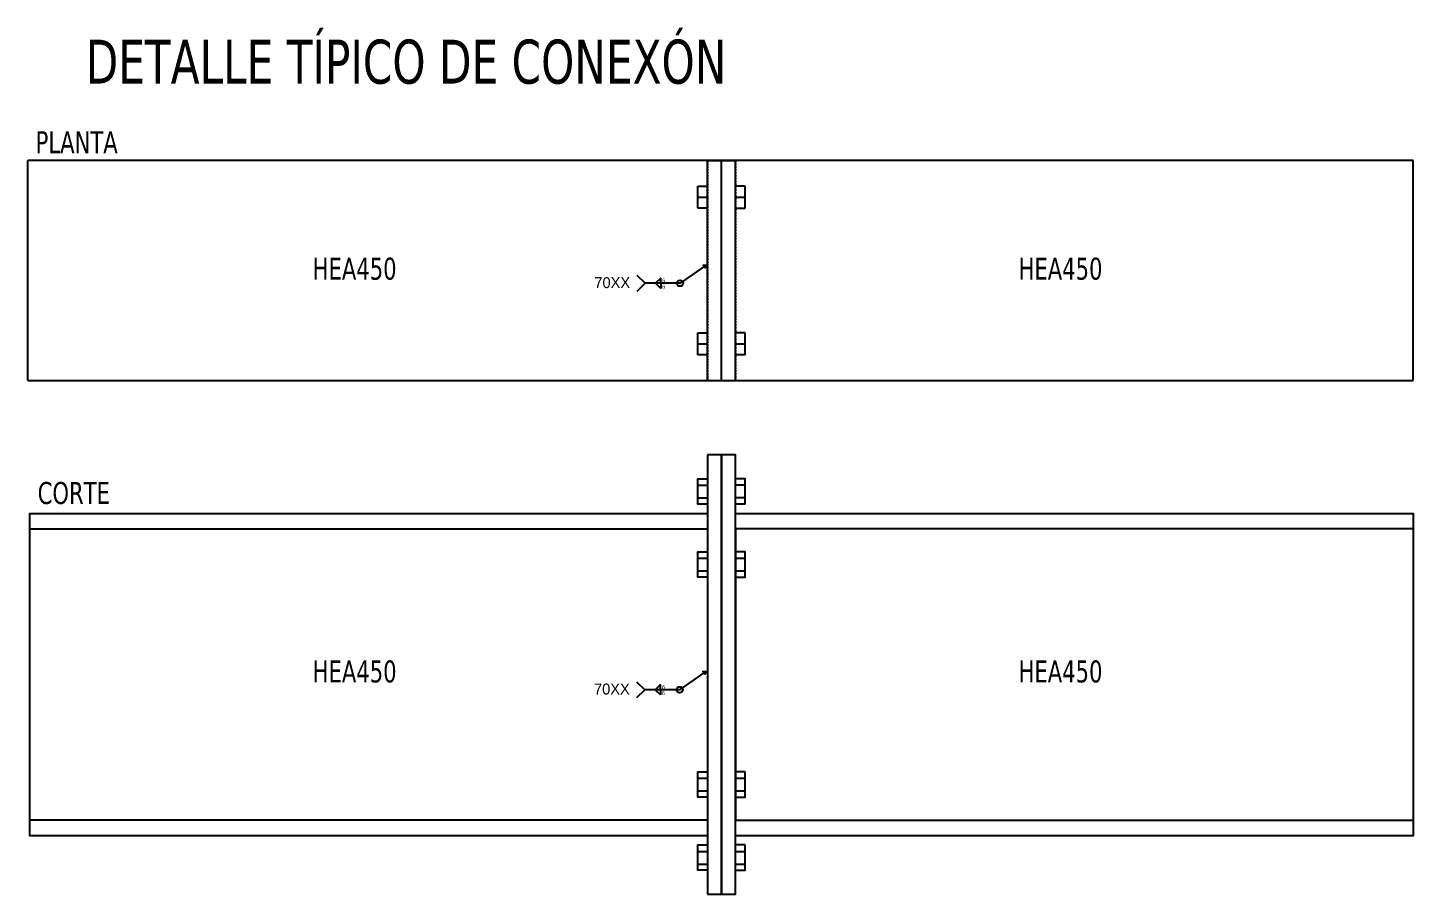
# Model space of a CAD drawing. Header units: millimetres. Extents: x -3396 to 88005, y -21236 to 35080.
# Drawn here: x 5581 to 7472, y -16338 to -15155 of the extents above; entities that cross this region are included whole.
import ezdxf
from ezdxf.enums import TextEntityAlignment as Align

# ---------------------------------------------------------------- set-up
doc = ezdxf.new("R2010")
doc.units = ezdxf.units.MM
doc.linetypes.add('DXK_LINE_DOT2', pattern=[3.9198, 1.9599, -1.9599])
doc.layers.add('TITULO', color=3, linetype='Continuous')
doc.styles.add('ROMANS', font='DINGRAFO.SHX')
doc.styles.add('VERDANA', font='verdana.ttf')

# ---------------------------------------------------------------- blocks, each defined once
blk = doc.blocks.new('SOLDADURA FILETE ALREDEDOR')
h = blk.add_hatch(color=256)
h.dxf.hatch_style = 1
h.paths.add_polyline_path([(5063.7, 3679), (5060.1, 3684.2), (5066.4, 3684.8)])
for p, q in [((5061.9, 3681.6), (5015.5, 3649.2)), ((5015.5, 3649.2), (4948.3, 3649.2)), ((4978.7, 3659.2), (4968.7, 3649.2)), ((4978.7, 3639.2), (4968.7, 3649.2)), ((4978.7, 3649.2), (4978.7, 3659.2)), ((4978.7, 3649.2), (4978.7, 3639.2))]:
    blk.add_line(p, q)
blk.add_lwpolyline([(5066.4, 3684.8), (5063.7, 3679), (5060.1, 3684.2)], close=True)
blk.add_lwpolyline([(4933.5, 3634.4), (4948.3, 3649.2), (4933.5, 3664)])
blk.add_circle((5015.5, 3649.2), 5.81)
at = {"layer": 'TITULO', "style": 'ROMANS'}
for s, height, p in [('70XX', 21, (4851, 3640)), ('6', 7.5, (4981.3, 3650.6)), ('6', 7.5, (4981.3, 3639))]:
    blk.add_text(s, height=height, dxfattribs=at).set_placement(p)

msp = doc.modelspace()

# ---------------------------------------------------------------- linework, layer by layer
at = {"color": 2, "linetype": 'Continuous'}
for p, q in [((7472, -15336.7), (5581.3, -15336.7)), ((6509, -15636.7), (6509, -15336.7)), ((6509, -15336.7), (6528, -15336.7)), ((6528, -15636.7), (6528, -15336.7)), ((6528, -15636.7), (6528, -15336.7)), ((6528, -15336.7), (6547, -15336.7)), ((6547, -15636.7), (6547, -15336.7)), ((7472, -15636.7), (7472, -15336.7)), ((5581.3, -15636.7), (7472, -15636.7)), ((6509, -15636.7), (6528, -15636.7)), ((6528, -15636.7), (6547, -15636.7)), ((6509, -15738.2), (6509, -16338.2)), ((6528, -15738.2), (6509, -15738.2)), ((6528, -16338.2), (6528, -15738.2)), ((6509, -16338.2), (6528, -16338.2))]:
    msp.add_line(p, q, dxfattribs=at)
at = {"color": 7, "linetype": 'DXK_LINE_DOT2'}
for p, q in [((6509, -15336.7), (6509, -15636.7)), ((6547, -15336.7), (6547, -15636.7))]:
    msp.add_line(p, q, dxfattribs=at)
at = {"color": 7, "linetype": 'Continuous'}
for p, q in [((6495.8, -15371.7), (6509, -15371.7)), ((6495.8, -15401.7), (6495.8, -15371.7)), ((6495.8, -15386.7), (6509, -15386.7)), ((6560.2, -15371.7), (6547, -15371.7)), ((6547, -15386.7), (6560.2, -15386.7)), ((6560.2, -15401.7), (6560.2, -15371.7)), ((6509, -15401.7), (6495.8, -15401.7)), ((6547, -15401.7), (6560.2, -15401.7)), ((6495.8, -15571.7), (6509, -15571.7)), ((6495.8, -15601.7), (6495.8, -15571.7)), ((6560.2, -15571.7), (6547, -15571.7)), ((6560.2, -15601.7), (6560.2, -15571.7)), ((6495.8, -15586.7), (6509, -15586.7)), ((6547, -15586.7), (6560.2, -15586.7)), ((6509, -15601.7), (6495.8, -15601.7)), ((6560.2, -15601.7), (6547, -15601.7)), ((6495.8, -15779.6), (6509, -15779.6)), ((6560.2, -15779.6), (6547, -15779.6)), ((6495.8, -15796.9), (6509, -15796.9)), ((6560.2, -15796.9), (6547, -15796.9)), ((6560.2, -15805.5), (6547, -15805.5)), ((6495.8, -15879.6), (6509, -15879.6)), ((6547, -15879.6), (6560.2, -15879.6)), ((6495.8, -15896.9), (6509, -15896.9)), ((6547, -15896.9), (6560.2, -15896.9)), ((6495.8, -16179.6), (6509, -16179.6)), ((6560.2, -16170.9), (6547, -16170.9)), ((6547, -16179.6), (6560.2, -16179.6)), ((6495.8, -16196.9), (6509, -16196.9)), ((6547, -16196.9), (6560.2, -16196.9)), ((6560.2, -16270.9), (6547, -16270.9)), ((6495.8, -16279.6), (6509, -16279.6)), ((6495.8, -16296.9), (6509, -16296.9)), ((6547, -16279.6), (6560.2, -16279.6)), ((6547, -16296.9), (6560.2, -16296.9))]:
    msp.add_line(p, q, dxfattribs=at)
at = {"color": 2, "linetype": 'Continuous'}
for points in [[(5581.3, -15636.7), (5581.3, -15636.7), (5581.3, -15336.7)], [(6509, -16237.2), (6509, -16258.2), (5584.1, -16258.2), (5584.1, -15818.2), (6509, -15818.2), (6509, -15839.2)], [(6547, -15839.2), (6547, -15818.2), (7472, -15818.2), (7472, -16258.2), (6547, -16258.2), (6547, -16237.2)], [(5584.1, -15839.2), (6509, -15839.2), (6509, -16237.2), (5584.1, -16237.2)], [(7472, -15839.2), (6547, -15839.2), (6547, -16237.2), (7472, -16237.2)]]:
    msp.add_lwpolyline(points, dxfattribs=at)
msp.add_lwpolyline([(6528, -16338.2), (6547, -16338.2), (6547, -15738.2), (6528, -15738.2)], close=True, dxfattribs=at)
at = {"color": 7, "linetype": 'Continuous'}
for points in [[(6509, -15805.5), (6495.8, -15805.5), (6495.8, -15770.9), (6509, -15770.9)], [(6560.2, -15805.5), (6560.2, -15770.9), (6547, -15770.9)], [(6509, -15905.5), (6495.8, -15905.5), (6495.8, -15870.9), (6509, -15870.9)], [(6547, -15905.5), (6560.2, -15905.5), (6560.2, -15870.9), (6547, -15870.9)], [(6509, -16205.5), (6495.8, -16205.5), (6495.8, -16170.9), (6509, -16170.9)], [(6547, -16205.5), (6560.2, -16205.5), (6560.2, -16170.9)], [(6509, -16305.5), (6495.8, -16305.5), (6495.8, -16270.9), (6509, -16270.9)], [(6547, -16305.5), (6560.2, -16305.5), (6560.2, -16270.9)]]:
    msp.add_lwpolyline(points, dxfattribs=at)

# ---------------------------------------------------------------- block references
at = {"xscale": 0.7104614331683008, "yscale": 0.7104614331683008, "zscale": 0.7104614331683008}
for p in [(2908.1, -18096.8), (2907.6, -18651.6)]:
    msp.add_blockref('SOLDADURA FILETE ALREDEDOR', p, dxfattribs=at)

# ---------------------------------------------------------------- texts
at = {"color": 96, "style": 'VERDANA', "width": 0.7}
for s, height, p in [('DETALLE TÍPICO DE CONEXÓN ', 60, (6106.7, -15201.6)), ('PLANTA', 30, (5648.1, -15311.6)), ('HEA450', 30, (6027.4, -15484.2)), ('HEA450', 30, (6990.6, -15484.2)), ('CORTE', 30, (5644.2, -15790.4)), ('HEA450', 30, (6027.4, -16034)), ('HEA450', 30, (6990.6, -16034))]:
    msp.add_text(s, height=height, dxfattribs=at).set_placement(p, align=Align.MIDDLE_CENTER)

doc.saveas('drawing.dxf')
